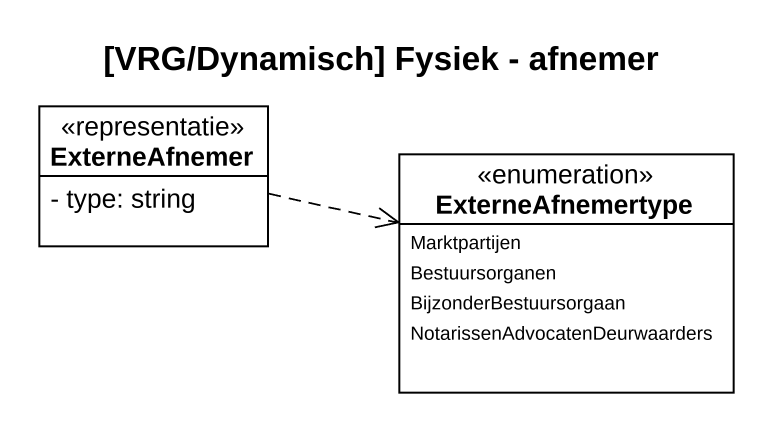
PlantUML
@startuml
title [VRG/Dynamisch] Fysiek - afnemer
hide circle
hide empty members
skinparam classAttributeIconSize 0
class ExterneAfnemer <<representatie>> {
  - type: string
}
enum ExterneAfnemertype {
  Marktpartijen
  Bestuursorganen
  BijzonderBestuursorgaan
  NotarissenAdvocatenDeurwaarders
}
ExterneAfnemer .right.> ExterneAfnemertype
@enduml
